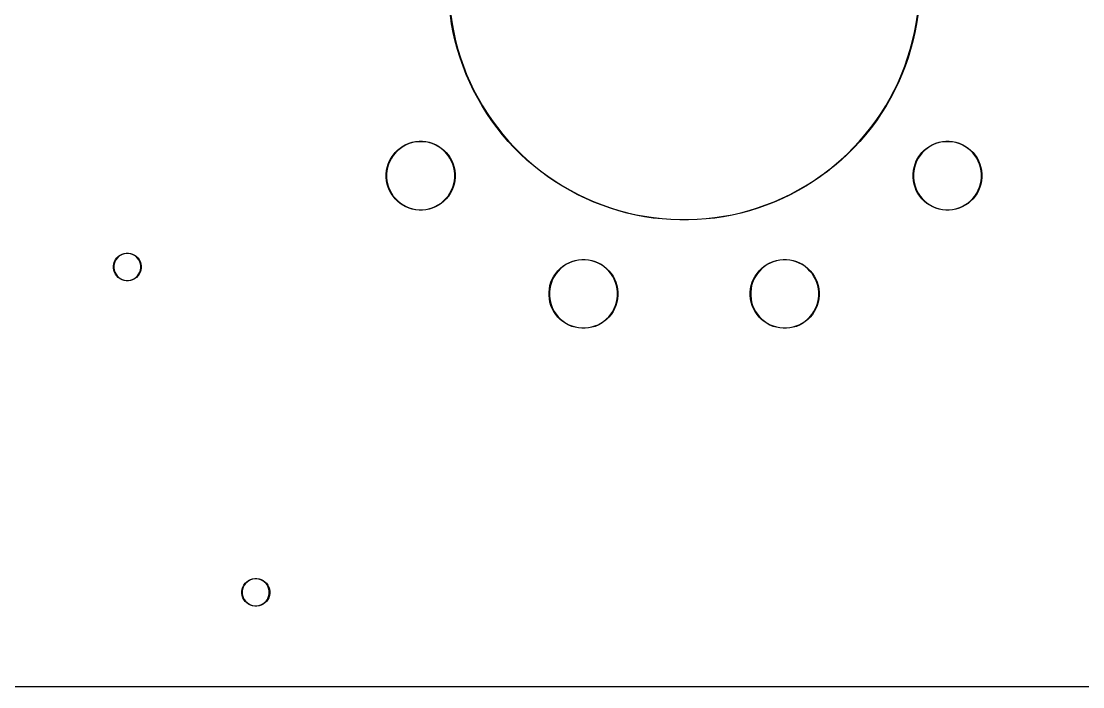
# Model space of a CAD drawing. Header units: millimetres. Extents: x 20 to 825, y -184 to -20.
# Drawn here: x 496.4 to 620.3, y -184 to -106.3 of the extents above; entities that cross this region are included whole.
import ezdxf

# ---------------------------------------------------------------- set-up
doc = ezdxf.new("R2010")
doc.units = ezdxf.units.MM
doc.layers.add('Edge.Cuts', color=254, linetype='CONTINUOUS', true_color=0xd0d2cd)

msp = doc.modelspace()

# ---------------------------------------------------------------- linework, layer by layer
at = {"layer": 'Edge.Cuts', "linetype": 'CONTINUOUS'}
for p, q in [((546.6139, -106.610609), (546.46048, -105.592733)), ((546.505289, -105.586834), (546.658457, -106.603038)), ((600.841543, -106.603038), (600.994711, -105.586834)), ((601.03952, -105.592733), (600.8861, -106.610609)), ((546.805273, -107.622036), (546.6139, -106.610609)), ((546.658457, -106.603038), (546.849515, -107.612805)), ((547.034329, -108.6256), (546.805273, -107.622036)), ((546.849515, -107.612805), (547.078196, -108.614721)), ((600.421804, -108.614721), (600.650485, -107.612805)), ((600.694727, -107.622036), (600.465671, -108.6256)), ((600.650485, -107.612805), (600.841543, -106.603038)), ((600.8861, -106.610609), (600.694727, -107.622036)), ((547.300751, -109.619897), (547.034329, -108.6256)), ((547.078196, -108.614721), (547.344179, -109.607386)), ((600.155821, -109.607386), (600.421804, -108.614721)), ((600.465671, -108.6256), (600.199249, -109.619897)), ((547.604164, -110.603538), (547.300751, -109.619897)), ((547.344179, -109.607386), (547.647094, -110.589411)), ((599.852906, -110.589411), (600.155821, -109.607386)), ((600.199249, -109.619897), (599.895836, -110.603538)), ((547.944144, -111.575146), (547.604164, -110.603538)), ((547.647094, -110.589411), (547.986516, -111.559424)), ((599.513484, -111.559424), (599.852906, -110.589411)), ((599.895836, -110.603538), (599.555856, -111.575146)), ((548.320216, -112.533361), (547.944144, -111.575146)), ((547.986516, -111.559424), (548.361971, -112.516066)), ((548.731854, -113.476846), (548.320216, -112.533361)), ((548.361971, -112.516066), (548.772933, -113.458001)), ((598.727067, -113.458001), (599.138029, -112.516066)), ((599.179784, -112.533361), (598.768146, -113.476846)), ((599.138029, -112.516066), (599.513484, -111.559424)), ((599.555856, -111.575146), (599.179784, -112.533361)), ((549.178482, -114.404278), (548.731854, -113.476846)), ((548.772933, -113.458001), (549.218827, -114.383911)), ((598.281173, -114.383911), (598.727067, -113.458001)), ((598.768146, -113.476846), (598.321518, -114.404278)), ((549.659475, -115.314362), (549.178482, -114.404278)), ((549.218827, -114.383911), (549.699031, -115.292501)), ((597.800969, -115.292501), (598.281173, -114.383911)), ((598.321518, -114.404278), (597.840525, -115.314362)), ((550.174162, -116.205825), (549.659475, -115.314362)), ((549.699031, -115.292501), (550.212872, -116.1825)), ((550.721821, -117.07742), (550.174162, -116.205825)), ((550.212872, -116.1825), (550.759632, -117.052663)), ((596.740368, -117.052663), (597.287128, -116.1825)), ((597.325838, -116.205825), (596.778179, -117.07742)), ((597.287128, -116.1825), (597.800969, -115.292501)), ((597.840525, -115.314362), (597.325838, -116.205825)), ((551.301687, -117.927927), (550.721821, -117.07742)), ((550.759632, -117.052663), (551.338546, -117.901774)), ((596.161454, -117.901774), (596.740368, -117.052663)), ((596.778179, -117.07742), (596.198313, -117.927927)), ((551.912949, -118.756158), (551.301687, -117.927927)), ((551.338546, -117.901774), (551.948805, -118.728645)), ((552.554753, -119.560954), (551.912949, -118.756158)), ((551.948805, -118.728645), (552.589554, -119.53212)), ((594.910446, -119.53212), (595.551195, -118.728645)), ((595.587051, -118.756158), (594.945247, -119.560954)), ((595.551195, -118.728645), (596.161454, -117.901774)), ((596.198313, -117.927927), (595.587051, -118.756158)), ((553.226199, -120.34119), (552.554753, -119.560954)), ((552.589554, -119.53212), (553.259899, -120.311074)), ((594.240101, -120.311074), (594.910446, -119.53212)), ((594.945247, -119.560954), (594.273801, -120.34119)), ((540.017672, -121.646975), (540.296975, -121.367672)), ((540.327334, -121.401167), (540.051167, -121.677334)), ((540.296975, -121.367672), (540.60231, -121.11709)), ((540.629239, -121.153399), (540.327334, -121.401167)), ((540.60231, -121.11709), (540.930736, -120.897642)), ((540.953977, -120.936417), (540.629239, -121.153399)), ((540.930736, -120.897642), (541.279091, -120.711443)), ((541.298419, -120.752309), (540.953977, -120.936417)), ((541.279091, -120.711443), (541.644018, -120.560285)), ((541.659248, -120.602849), (541.298419, -120.752309)), ((541.644018, -120.560285), (542.022005, -120.445624)), ((542.032989, -120.489475), (541.659248, -120.602849)), ((542.022005, -120.445624), (542.40941, -120.368565)), ((542.416043, -120.413281), (542.032989, -120.489475)), ((542.40941, -120.368565), (542.802503, -120.329848)), ((542.804721, -120.375), (542.416043, -120.413281)), ((542.802503, -120.329848), (543.197497, -120.329848)), ((543.195279, -120.375), (542.804721, -120.375)), ((543.583957, -120.413281), (543.195279, -120.375)), ((543.197497, -120.329848), (543.59059, -120.368565)), ((543.967011, -120.489475), (543.583957, -120.413281)), ((543.59059, -120.368565), (543.977995, -120.445624)), ((544.340752, -120.602849), (543.967011, -120.489475)), ((543.977995, -120.445624), (544.355982, -120.560285)), ((544.701581, -120.752309), (544.340752, -120.602849)), ((544.355982, -120.560285), (544.720909, -120.711443)), ((545.046023, -120.936417), (544.701581, -120.752309)), ((544.720909, -120.711443), (545.069264, -120.897642)), ((545.370761, -121.153399), (545.046023, -120.936417)), ((545.069264, -120.897642), (545.39769, -121.11709)), ((545.672666, -121.401167), (545.370761, -121.153399)), ((545.39769, -121.11709), (545.703025, -121.367672)), ((545.948833, -121.677334), (545.672666, -121.401167)), ((545.703025, -121.367672), (545.982328, -121.646975)), ((553.926351, -121.095773), (553.226199, -120.34119)), ((553.259899, -120.311074), (553.9589, -121.064419)), ((554.654227, -121.823649), (553.926351, -121.095773)), ((553.9589, -121.064419), (554.685581, -121.7911)), ((592.814419, -121.7911), (593.5411, -121.064419)), ((593.573649, -121.095773), (592.845773, -121.823649)), ((593.5411, -121.064419), (594.240101, -120.311074)), ((594.273801, -120.34119), (593.573649, -121.095773)), ((601.517672, -121.646975), (601.796975, -121.367672)), ((601.827334, -121.401167), (601.551167, -121.677334)), ((601.796975, -121.367672), (602.10231, -121.11709)), ((602.129239, -121.153399), (601.827334, -121.401167)), ((602.10231, -121.11709), (602.430736, -120.897642)), ((602.453977, -120.936417), (602.129239, -121.153399)), ((602.430736, -120.897642), (602.779091, -120.711443)), ((602.798419, -120.752309), (602.453977, -120.936417)), ((602.779091, -120.711443), (603.144018, -120.560285)), ((603.159248, -120.602849), (602.798419, -120.752309)), ((603.144018, -120.560285), (603.522005, -120.445624)), ((603.532989, -120.489475), (603.159248, -120.602849)), ((603.522005, -120.445624), (603.90941, -120.368565)), ((603.916043, -120.413281), (603.532989, -120.489475)), ((603.90941, -120.368565), (604.302503, -120.329848)), ((604.304721, -120.375), (603.916043, -120.413281)), ((604.302503, -120.329848), (604.697497, -120.329848)), ((604.695279, -120.375), (604.304721, -120.375)), ((605.083957, -120.413281), (604.695279, -120.375)), ((604.697497, -120.329848), (605.09059, -120.368565)), ((605.467011, -120.489475), (605.083957, -120.413281)), ((605.09059, -120.368565), (605.477995, -120.445624)), ((605.840752, -120.602849), (605.467011, -120.489475)), ((605.477995, -120.445624), (605.855982, -120.560285)), ((606.201581, -120.752309), (605.840752, -120.602849)), ((605.855982, -120.560285), (606.220909, -120.711443)), ((606.546023, -120.936417), (606.201581, -120.752309)), ((606.220909, -120.711443), (606.569264, -120.897642)), ((606.870761, -121.153399), (606.546023, -120.936417)), ((606.569264, -120.897642), (606.89769, -121.11709)), ((607.172666, -121.401167), (606.870761, -121.153399)), ((606.89769, -121.11709), (607.203025, -121.367672)), ((607.448833, -121.677334), (607.172666, -121.401167)), ((607.203025, -121.367672), (607.482328, -121.646975)), ((539.210285, -122.994018), (539.361443, -122.629091)), ((539.402309, -122.648419), (539.252849, -123.009248)), ((539.361443, -122.629091), (539.547642, -122.280736)), ((539.586417, -122.303977), (539.402309, -122.648419)), ((539.547642, -122.280736), (539.76709, -121.95231)), ((539.803399, -121.979239), (539.586417, -122.303977)), ((539.76709, -121.95231), (540.017672, -121.646975)), ((540.051167, -121.677334), (539.803399, -121.979239)), ((546.196601, -121.979239), (545.948833, -121.677334)), ((545.982328, -121.646975), (546.23291, -121.95231)), ((546.413583, -122.303977), (546.196601, -121.979239)), ((546.23291, -121.95231), (546.452358, -122.280736)), ((546.597691, -122.648419), (546.413583, -122.303977)), ((546.452358, -122.280736), (546.638557, -122.629091)), ((546.747151, -123.009248), (546.597691, -122.648419)), ((546.638557, -122.629091), (546.789715, -122.994018)), ((555.40881, -122.523801), (554.654227, -121.823649)), ((554.685581, -121.7911), (555.438926, -122.490101)), ((556.189046, -123.195247), (555.40881, -122.523801)), ((555.438926, -122.490101), (556.21788, -123.160446)), ((591.28212, -123.160446), (592.061074, -122.490101)), ((592.09119, -122.523801), (591.310954, -123.195247)), ((592.061074, -122.490101), (592.814419, -121.7911)), ((592.845773, -121.823649), (592.09119, -122.523801)), ((600.710285, -122.994018), (600.861443, -122.629091)), ((600.902309, -122.648419), (600.752849, -123.009248)), ((600.861443, -122.629091), (601.047642, -122.280736)), ((601.086417, -122.303977), (600.902309, -122.648419)), ((601.047642, -122.280736), (601.26709, -121.95231)), ((601.303399, -121.979239), (601.086417, -122.303977)), ((601.26709, -121.95231), (601.517672, -121.646975)), ((601.551167, -121.677334), (601.303399, -121.979239)), ((607.696601, -121.979239), (607.448833, -121.677334)), ((607.482328, -121.646975), (607.73291, -121.95231)), ((607.913583, -122.303977), (607.696601, -121.979239)), ((607.73291, -121.95231), (607.952358, -122.280736)), ((608.097691, -122.648419), (607.913583, -122.303977)), ((607.952358, -122.280736), (608.138557, -122.629091)), ((608.247151, -123.009248), (608.097691, -122.648419)), ((608.138557, -122.629091), (608.289715, -122.994018)), ((538.979848, -124.152503), (539.018565, -123.75941)), ((539.018565, -123.75941), (539.095624, -123.372005)), ((539.063281, -123.766043), (539.025, -124.154721)), ((539.139475, -123.382989), (539.063281, -123.766043)), ((539.095624, -123.372005), (539.210285, -122.994018)), ((539.252849, -123.009248), (539.139475, -123.382989)), ((546.860525, -123.382989), (546.747151, -123.009248)), ((546.789715, -122.994018), (546.904376, -123.372005)), ((546.936719, -123.766043), (546.860525, -123.382989)), ((546.904376, -123.372005), (546.981435, -123.75941)), ((546.975, -124.154721), (546.936719, -123.766043)), ((546.981435, -123.75941), (547.020152, -124.152503)), ((556.993842, -123.837051), (556.189046, -123.195247)), ((556.21788, -123.160446), (557.021355, -123.801195)), ((557.822073, -124.448313), (556.993842, -123.837051)), ((557.021355, -123.801195), (557.848226, -124.411454)), ((589.651774, -124.411454), (590.478645, -123.801195)), ((590.506158, -123.837051), (589.677927, -124.448313)), ((590.478645, -123.801195), (591.28212, -123.160446)), ((591.310954, -123.195247), (590.506158, -123.837051)), ((600.479848, -124.152503), (600.518565, -123.75941)), ((600.518565, -123.75941), (600.595624, -123.372005)), ((600.563281, -123.766043), (600.525, -124.154721)), ((600.639475, -123.382989), (600.563281, -123.766043)), ((600.595624, -123.372005), (600.710285, -122.994018)), ((600.752849, -123.009248), (600.639475, -123.382989)), ((608.360525, -123.382989), (608.247151, -123.009248)), ((608.289715, -122.994018), (608.404376, -123.372005)), ((608.436719, -123.766043), (608.360525, -123.382989)), ((608.404376, -123.372005), (608.481435, -123.75941)), ((608.475, -124.154721), (608.436719, -123.766043)), ((608.481435, -123.75941), (608.520152, -124.152503)), ((538.979848, -124.154721), (538.979848, -124.152503)), ((538.979848, -124.547497), (538.979848, -124.154721)), ((539.018565, -124.94059), (538.979848, -124.547497)), ((539.095624, -125.327995), (539.018565, -124.94059)), ((539.025, -124.154721), (539.025, -124.545279)), ((539.025, -124.545279), (539.063281, -124.933957)), ((539.063281, -124.933957), (539.139475, -125.317011)), ((546.860525, -125.317011), (546.936719, -124.933957)), ((546.981435, -124.94059), (546.904376, -125.327995)), ((546.936719, -124.933957), (546.975, -124.545279)), ((546.975, -124.545279), (546.975, -124.154721)), ((547.020152, -124.547497), (546.981435, -124.94059)), ((547.020152, -124.152503), (547.020152, -124.547497)), ((558.67258, -125.028179), (557.822073, -124.448313)), ((557.848226, -124.411454), (558.697337, -124.990368)), ((559.544175, -125.575838), (558.67258, -125.028179)), ((558.697337, -124.990368), (559.5675, -125.537128)), ((587.9325, -125.537128), (588.802663, -124.990368)), ((588.82742, -125.028179), (587.955825, -125.575838)), ((588.802663, -124.990368), (589.651774, -124.411454)), ((589.677927, -124.448313), (588.82742, -125.028179)), ((600.479848, -124.154721), (600.479848, -124.152503)), ((600.479848, -124.547497), (600.479848, -124.154721)), ((600.518565, -124.94059), (600.479848, -124.547497)), ((600.595624, -125.327995), (600.518565, -124.94059)), ((600.525, -124.154721), (600.525, -124.545279)), ((600.525, -124.545279), (600.563281, -124.933957)), ((600.563281, -124.933957), (600.639475, -125.317011)), ((608.360525, -125.317011), (608.436719, -124.933957)), ((608.481435, -124.94059), (608.404376, -125.327995)), ((608.436719, -124.933957), (608.475, -124.545279)), ((608.475, -124.545279), (608.475, -124.154721)), ((608.520152, -124.547497), (608.481435, -124.94059)), ((608.520152, -124.152503), (608.520152, -124.547497)), ((539.210285, -125.705982), (539.095624, -125.327995)), ((539.139475, -125.317011), (539.252849, -125.690752)), ((539.361443, -126.070909), (539.210285, -125.705982)), ((539.252849, -125.690752), (539.402309, -126.051581)), ((539.547642, -126.419264), (539.361443, -126.070909)), ((539.402309, -126.051581), (539.586417, -126.396023)), ((539.586417, -126.396023), (539.803399, -126.720761)), ((546.196601, -126.720761), (546.413583, -126.396023)), ((546.413583, -126.396023), (546.597691, -126.051581)), ((546.638557, -126.070909), (546.452358, -126.419264)), ((546.597691, -126.051581), (546.747151, -125.690752)), ((546.789715, -125.705982), (546.638557, -126.070909)), ((546.747151, -125.690752), (546.860525, -125.317011)), ((546.904376, -125.327995), (546.789715, -125.705982)), ((560.435638, -126.090525), (559.544175, -125.575838)), ((559.5675, -125.537128), (560.457499, -126.050969)), ((561.345722, -126.571518), (560.435638, -126.090525)), ((560.457499, -126.050969), (561.366089, -126.531173)), ((586.133911, -126.531173), (587.042501, -126.050969)), ((587.064362, -126.090525), (586.154278, -126.571518)), ((587.042501, -126.050969), (587.9325, -125.537128)), ((587.955825, -125.575838), (587.064362, -126.090525)), ((600.710285, -125.705982), (600.595624, -125.327995)), ((600.639475, -125.317011), (600.752849, -125.690752)), ((600.861443, -126.070909), (600.710285, -125.705982)), ((600.752849, -125.690752), (600.902309, -126.051581)), ((601.047642, -126.419264), (600.861443, -126.070909)), ((600.902309, -126.051581), (601.086417, -126.396023)), ((601.086417, -126.396023), (601.303399, -126.720761)), ((607.696601, -126.720761), (607.913583, -126.396023)), ((607.913583, -126.396023), (608.097691, -126.051581)), ((608.138557, -126.070909), (607.952358, -126.419264)), ((608.097691, -126.051581), (608.247151, -125.690752)), ((608.289715, -125.705982), (608.138557, -126.070909)), ((608.247151, -125.690752), (608.360525, -125.317011)), ((608.404376, -125.327995), (608.289715, -125.705982)), ((539.76709, -126.74769), (539.547642, -126.419264)), ((540.017672, -127.053025), (539.76709, -126.74769)), ((539.803399, -126.720761), (540.051167, -127.022666)), ((540.296975, -127.332328), (540.017672, -127.053025)), ((540.051167, -127.022666), (540.327334, -127.298833)), ((540.60231, -127.58291), (540.296975, -127.332328)), ((540.327334, -127.298833), (540.629239, -127.546601)), ((540.930736, -127.802358), (540.60231, -127.58291)), ((540.629239, -127.546601), (540.953977, -127.763583)), ((545.046023, -127.763583), (545.370761, -127.546601)), ((545.39769, -127.58291), (545.069264, -127.802358)), ((545.370761, -127.546601), (545.672666, -127.298833)), ((545.703025, -127.332328), (545.39769, -127.58291)), ((545.672666, -127.298833), (545.948833, -127.022666)), ((545.982328, -127.053025), (545.703025, -127.332328)), ((545.948833, -127.022666), (546.196601, -126.720761)), ((546.23291, -126.74769), (545.982328, -127.053025)), ((546.452358, -126.419264), (546.23291, -126.74769)), ((562.273154, -127.018146), (561.345722, -126.571518)), ((561.366089, -126.531173), (562.291999, -126.977067)), ((563.216639, -127.429784), (562.273154, -127.018146)), ((562.291999, -126.977067), (563.233934, -127.388029)), ((564.174854, -127.805856), (563.216639, -127.429784)), ((563.233934, -127.388029), (564.190576, -127.763484)), ((583.309424, -127.763484), (584.266066, -127.388029)), ((584.283361, -127.429784), (583.325146, -127.805856)), ((584.266066, -127.388029), (585.208001, -126.977067)), ((585.226846, -127.018146), (584.283361, -127.429784)), ((585.208001, -126.977067), (586.133911, -126.531173)), ((586.154278, -126.571518), (585.226846, -127.018146)), ((601.26709, -126.74769), (601.047642, -126.419264)), ((601.517672, -127.053025), (601.26709, -126.74769)), ((601.303399, -126.720761), (601.551167, -127.022666)), ((601.796975, -127.332328), (601.517672, -127.053025)), ((601.551167, -127.022666), (601.827334, -127.298833)), ((602.10231, -127.58291), (601.796975, -127.332328)), ((601.827334, -127.298833), (602.129239, -127.546601)), ((602.430736, -127.802358), (602.10231, -127.58291)), ((602.129239, -127.546601), (602.453977, -127.763583)), ((606.546023, -127.763583), (606.870761, -127.546601)), ((606.89769, -127.58291), (606.569264, -127.802358)), ((606.870761, -127.546601), (607.172666, -127.298833)), ((607.203025, -127.332328), (606.89769, -127.58291)), ((607.172666, -127.298833), (607.448833, -127.022666)), ((607.482328, -127.053025), (607.203025, -127.332328)), ((607.448833, -127.022666), (607.696601, -126.720761)), ((607.73291, -126.74769), (607.482328, -127.053025)), ((607.952358, -126.419264), (607.73291, -126.74769)), ((541.279091, -127.988557), (540.930736, -127.802358)), ((540.953977, -127.763583), (541.298419, -127.947691)), ((541.644018, -128.139715), (541.279091, -127.988557)), ((541.298419, -127.947691), (541.659248, -128.097151)), ((542.022005, -128.254376), (541.644018, -128.139715)), ((541.659248, -128.097151), (542.032989, -128.210525)), ((542.40941, -128.331435), (542.022005, -128.254376)), ((542.032989, -128.210525), (542.416043, -128.286719)), ((542.802503, -128.370152), (542.40941, -128.331435)), ((542.416043, -128.286719), (542.804721, -128.325)), ((543.197497, -128.370152), (542.802503, -128.370152)), ((542.804721, -128.325), (543.195279, -128.325)), ((543.195279, -128.325), (543.583957, -128.286719)), ((543.59059, -128.331435), (543.197497, -128.370152)), ((543.583957, -128.286719), (543.967011, -128.210525)), ((543.977995, -128.254376), (543.59059, -128.331435)), ((543.967011, -128.210525), (544.340752, -128.097151)), ((544.355982, -128.139715), (543.977995, -128.254376)), ((544.340752, -128.097151), (544.701581, -127.947691)), ((544.720909, -127.988557), (544.355982, -128.139715)), ((544.701581, -127.947691), (545.046023, -127.763583)), ((545.069264, -127.802358), (544.720909, -127.988557)), ((565.146462, -128.145836), (564.174854, -127.805856)), ((564.190576, -127.763484), (565.160589, -128.102906)), ((566.130103, -128.449249), (565.146462, -128.145836)), ((565.160589, -128.102906), (566.142614, -128.405821)), ((567.1244, -128.715671), (566.130103, -128.449249)), ((566.142614, -128.405821), (567.135279, -128.671804)), ((568.127964, -128.944727), (567.1244, -128.715671)), ((567.135279, -128.671804), (568.137195, -128.900485)), ((579.362805, -128.900485), (580.364721, -128.671804)), ((580.3756, -128.715671), (579.372036, -128.944727)), ((580.364721, -128.671804), (581.357386, -128.405821)), ((581.369897, -128.449249), (580.3756, -128.715671)), ((581.357386, -128.405821), (582.339411, -128.102906)), ((582.353538, -128.145836), (581.369897, -128.449249)), ((582.339411, -128.102906), (583.309424, -127.763484)), ((583.325146, -127.805856), (582.353538, -128.145836)), ((602.779091, -127.988557), (602.430736, -127.802358)), ((602.453977, -127.763583), (602.798419, -127.947691)), ((603.144018, -128.139715), (602.779091, -127.988557)), ((602.798419, -127.947691), (603.159248, -128.097151)), ((603.522005, -128.254376), (603.144018, -128.139715)), ((603.159248, -128.097151), (603.532989, -128.210525)), ((603.90941, -128.331435), (603.522005, -128.254376)), ((603.532989, -128.210525), (603.916043, -128.286719)), ((604.302503, -128.370152), (603.90941, -128.331435)), ((603.916043, -128.286719), (604.304721, -128.325)), ((604.697497, -128.370152), (604.302503, -128.370152)), ((604.304721, -128.325), (604.695279, -128.325)), ((604.695279, -128.325), (605.083957, -128.286719)), ((605.09059, -128.331435), (604.697497, -128.370152)), ((605.083957, -128.286719), (605.467011, -128.210525)), ((605.477995, -128.254376), (605.09059, -128.331435)), ((605.467011, -128.210525), (605.840752, -128.097151)), ((605.855982, -128.139715), (605.477995, -128.254376)), ((605.840752, -128.097151), (606.201581, -127.947691)), ((606.220909, -127.988557), (605.855982, -128.139715)), ((606.201581, -127.947691), (606.546023, -127.763583)), ((606.569264, -127.802358), (606.220909, -127.988557)), ((569.139391, -129.1361), (568.127964, -128.944727)), ((568.137195, -128.900485), (569.146962, -129.091543)), ((570.157267, -129.28952), (569.139391, -129.1361)), ((569.146962, -129.091543), (570.163166, -129.244711)), ((571.180167, -129.404773), (570.157267, -129.28952)), ((570.163166, -129.244711), (571.184386, -129.359775)), ((572.206661, -129.481698), (571.180167, -129.404773)), ((571.184386, -129.359775), (572.209195, -129.436574)), ((573.235314, -129.520188), (572.206661, -129.481698)), ((572.209195, -129.436574), (573.236159, -129.475)), ((574.264686, -129.520188), (573.235314, -129.520188)), ((573.236159, -129.475), (574.263841, -129.475)), ((574.263841, -129.475), (575.290805, -129.436574)), ((575.293339, -129.481698), (574.264686, -129.520188)), ((575.290805, -129.436574), (576.315614, -129.359775)), ((576.319833, -129.404773), (575.293339, -129.481698)), ((576.315614, -129.359775), (577.336834, -129.244711)), ((577.342733, -129.28952), (576.319833, -129.404773)), ((577.336834, -129.244711), (578.353038, -129.091543)), ((578.360609, -129.1361), (577.342733, -129.28952)), ((578.353038, -129.091543), (579.362805, -128.900485)), ((579.372036, -128.944727), (578.360609, -129.1361)), ((507.51434, -133.944647), (507.694647, -133.76434)), ((507.723957, -133.798657), (507.548657, -133.973957)), ((507.694647, -133.76434), (507.90094, -133.61446)), ((507.92452, -133.652939), (507.723957, -133.798657)), ((507.90094, -133.61446), (508.128139, -133.498696)), ((508.14541, -133.54039), (507.92452, -133.652939)), ((508.128139, -133.498696), (508.370651, -133.419899)), ((508.381187, -133.463782), (508.14541, -133.54039)), ((508.370651, -133.419899), (508.622504, -133.380009)), ((508.626045, -133.425), (508.381187, -133.463782)), ((508.622504, -133.380009), (508.877496, -133.380009)), ((508.873955, -133.425), (508.626045, -133.425)), ((509.118813, -133.463782), (508.873955, -133.425)), ((508.877496, -133.380009), (509.129349, -133.419899)), ((509.35459, -133.54039), (509.118813, -133.463782)), ((509.129349, -133.419899), (509.371861, -133.498696)), ((509.57548, -133.652939), (509.35459, -133.54039)), ((509.371861, -133.498696), (509.59906, -133.61446)), ((509.776043, -133.798657), (509.57548, -133.652939)), ((509.59906, -133.61446), (509.805353, -133.76434)), ((509.951343, -133.973957), (509.776043, -133.798657)), ((509.805353, -133.76434), (509.98566, -133.944647)), ((507.130009, -134.872504), (507.169899, -134.620651)), ((507.130009, -134.876045), (507.130009, -134.872504)), ((507.130009, -135.127496), (507.130009, -134.876045)), ((507.169899, -134.620651), (507.248696, -134.378139)), ((507.213782, -134.631187), (507.175, -134.876045)), ((507.175, -134.876045), (507.175, -135.123955)), ((507.29039, -134.39541), (507.213782, -134.631187)), ((507.248696, -134.378139), (507.36446, -134.15094)), ((507.402939, -134.17452), (507.29039, -134.39541)), ((507.36446, -134.15094), (507.51434, -133.944647)), ((507.548657, -133.973957), (507.402939, -134.17452)), ((510.097061, -134.17452), (509.951343, -133.973957)), ((509.98566, -133.944647), (510.13554, -134.15094)), ((510.20961, -134.39541), (510.097061, -134.17452)), ((510.13554, -134.15094), (510.251304, -134.378139)), ((510.286218, -134.631187), (510.20961, -134.39541)), ((510.251304, -134.378139), (510.330101, -134.620651)), ((510.325, -134.876045), (510.286218, -134.631187)), ((510.325, -135.123955), (510.325, -134.876045)), ((510.330101, -134.620651), (510.369991, -134.872504)), ((510.369991, -134.872504), (510.369991, -135.127496)), ((559.296975, -135.167672), (559.60231, -134.91709)), ((559.629239, -134.953399), (559.327334, -135.201167)), ((559.60231, -134.91709), (559.930736, -134.697642)), ((559.953977, -134.736417), (559.629239, -134.953399)), ((559.930736, -134.697642), (560.279091, -134.511443)), ((560.298419, -134.552309), (559.953977, -134.736417)), ((560.279091, -134.511443), (560.644018, -134.360285)), ((560.659248, -134.402849), (560.298419, -134.552309)), ((560.644018, -134.360285), (561.022005, -134.245624)), ((561.032989, -134.289475), (560.659248, -134.402849)), ((561.022005, -134.245624), (561.40941, -134.168565)), ((561.416043, -134.213281), (561.032989, -134.289475)), ((561.40941, -134.168565), (561.802503, -134.129848)), ((561.804721, -134.175), (561.416043, -134.213281)), ((561.802503, -134.129848), (562.197497, -134.129848)), ((562.195279, -134.175), (561.804721, -134.175)), ((562.583957, -134.213281), (562.195279, -134.175)), ((562.197497, -134.129848), (562.59059, -134.168565)), ((562.967011, -134.289475), (562.583957, -134.213281)), ((562.59059, -134.168565), (562.977995, -134.245624)), ((563.340752, -134.402849), (562.967011, -134.289475)), ((562.977995, -134.245624), (563.355982, -134.360285)), ((563.701581, -134.552309), (563.340752, -134.402849)), ((563.355982, -134.360285), (563.720909, -134.511443)), ((564.046023, -134.736417), (563.701581, -134.552309)), ((563.720909, -134.511443), (564.069264, -134.697642)), ((564.370761, -134.953399), (564.046023, -134.736417)), ((564.069264, -134.697642), (564.39769, -134.91709)), ((564.672666, -135.201167), (564.370761, -134.953399)), ((564.39769, -134.91709), (564.703025, -135.167672)), ((582.796975, -135.167672), (583.10231, -134.91709)), ((583.129239, -134.953399), (582.827334, -135.201167)), ((583.10231, -134.91709), (583.430736, -134.697642)), ((583.453977, -134.736417), (583.129239, -134.953399)), ((583.430736, -134.697642), (583.779091, -134.511443)), ((583.798419, -134.552309), (583.453977, -134.736417)), ((583.779091, -134.511443), (584.144018, -134.360285)), ((584.159248, -134.402849), (583.798419, -134.552309)), ((584.144018, -134.360285), (584.522005, -134.245624)), ((584.532989, -134.289475), (584.159248, -134.402849)), ((584.522005, -134.245624), (584.90941, -134.168565)), ((584.916043, -134.213281), (584.532989, -134.289475)), ((584.90941, -134.168565), (585.302503, -134.129848)), ((585.304721, -134.175), (584.916043, -134.213281)), ((585.302503, -134.129848), (585.697497, -134.129848)), ((585.695279, -134.175), (585.304721, -134.175)), ((586.083957, -134.213281), (585.695279, -134.175)), ((585.697497, -134.129848), (586.09059, -134.168565)), ((586.467011, -134.289475), (586.083957, -134.213281)), ((586.09059, -134.168565), (586.477995, -134.245624)), ((586.840752, -134.402849), (586.467011, -134.289475)), ((586.477995, -134.245624), (586.855982, -134.360285)), ((587.201581, -134.552309), (586.840752, -134.402849)), ((586.855982, -134.360285), (587.220909, -134.511443)), ((587.546023, -134.736417), (587.201581, -134.552309)), ((587.220909, -134.511443), (587.569264, -134.697642)), ((587.870761, -134.953399), (587.546023, -134.736417)), ((587.569264, -134.697642), (587.89769, -134.91709)), ((588.172666, -135.201167), (587.870761, -134.953399)), ((587.89769, -134.91709), (588.203025, -135.167672)), ((507.169899, -135.379349), (507.130009, -135.127496)), ((507.248696, -135.621861), (507.169899, -135.379349)), ((507.175, -135.123955), (507.213782, -135.368813)), ((507.213782, -135.368813), (507.29039, -135.60459)), ((507.36446, -135.84906), (507.248696, -135.621861)), ((507.29039, -135.60459), (507.402939, -135.82548)), ((507.51434, -136.055353), (507.36446, -135.84906)), ((507.402939, -135.82548), (507.548657, -136.026043)), ((507.694647, -136.23566), (507.51434, -136.055353)), ((507.548657, -136.026043), (507.723957, -136.201343)), ((507.90094, -136.38554), (507.694647, -136.23566)), ((507.723957, -136.201343), (507.92452, -136.347061)), ((509.57548, -136.347061), (509.776043, -136.201343)), ((509.805353, -136.23566), (509.59906, -136.38554)), ((509.776043, -136.201343), (509.951343, -136.026043)), ((509.98566, -136.055353), (509.805353, -136.23566)), ((509.951343, -136.026043), (510.097061, -135.82548)), ((510.13554, -135.84906), (509.98566, -136.055353)), ((510.097061, -135.82548), (510.20961, -135.60459)), ((510.251304, -135.621861), (510.13554, -135.84906)), ((510.20961, -135.60459), (510.286218, -135.368813)), ((510.330101, -135.379349), (510.251304, -135.621861)), ((510.286218, -135.368813), (510.325, -135.123955)), ((510.369991, -135.127496), (510.330101, -135.379349)), ((558.361443, -136.429091), (558.547642, -136.080736)), ((558.586417, -136.103977), (558.402309, -136.448419)), ((558.547642, -136.080736), (558.76709, -135.75231)), ((558.803399, -135.779239), (558.586417, -136.103977)), ((558.76709, -135.75231), (559.017672, -135.446975)), ((559.051167, -135.477334), (558.803399, -135.779239)), ((559.017672, -135.446975), (559.296975, -135.167672)), ((559.327334, -135.201167), (559.051167, -135.477334)), ((564.948833, -135.477334), (564.672666, -135.201167)), ((564.703025, -135.167672), (564.982328, -135.446975)), ((565.196601, -135.779239), (564.948833, -135.477334)), ((564.982328, -135.446975), (565.23291, -135.75231)), ((565.413583, -136.103977), (565.196601, -135.779239)), ((565.23291, -135.75231), (565.452358, -136.080736)), ((565.597691, -136.448419), (565.413583, -136.103977)), ((565.452358, -136.080736), (565.638557, -136.429091)), ((581.861443, -136.429091), (582.047642, -136.080736)), ((582.086417, -136.103977), (581.902309, -136.448419)), ((582.047642, -136.080736), (582.26709, -135.75231)), ((582.303399, -135.779239), (582.086417, -136.103977)), ((582.26709, -135.75231), (582.517672, -135.446975)), ((582.551167, -135.477334), (582.303399, -135.779239)), ((582.517672, -135.446975), (582.796975, -135.167672)), ((582.827334, -135.201167), (582.551167, -135.477334)), ((588.448833, -135.477334), (588.172666, -135.201167)), ((588.203025, -135.167672), (588.482328, -135.446975)), ((588.696601, -135.779239), (588.448833, -135.477334)), ((588.482328, -135.446975), (588.73291, -135.75231)), ((588.913583, -136.103977), (588.696601, -135.779239)), ((588.73291, -135.75231), (588.952358, -136.080736)), ((589.097691, -136.448419), (588.913583, -136.103977)), ((588.952358, -136.080736), (589.138557, -136.429091)), ((508.128139, -136.501304), (507.90094, -136.38554)), ((507.92452, -136.347061), (508.14541, -136.45961)), ((508.370651, -136.580101), (508.128139, -136.501304)), ((508.14541, -136.45961), (508.381187, -136.536218)), ((508.622504, -136.619991), (508.370651, -136.580101)), ((508.381187, -136.536218), (508.626045, -136.575)), ((508.877496, -136.619991), (508.622504, -136.619991)), ((508.626045, -136.575), (508.873955, -136.575)), ((508.873955, -136.575), (509.118813, -136.536218)), ((509.129349, -136.580101), (508.877496, -136.619991)), ((509.118813, -136.536218), (509.35459, -136.45961)), ((509.371861, -136.501304), (509.129349, -136.580101)), ((509.35459, -136.45961), (509.57548, -136.347061)), ((509.59906, -136.38554), (509.371861, -136.501304)), ((557.979848, -137.952503), (558.018565, -137.55941)), ((558.018565, -137.55941), (558.095624, -137.172005)), ((558.063281, -137.566043), (558.025, -137.954721)), ((558.139475, -137.182989), (558.063281, -137.566043)), ((558.095624, -137.172005), (558.210285, -136.794018)), ((558.252849, -136.809248), (558.139475, -137.182989)), ((558.210285, -136.794018), (558.361443, -136.429091)), ((558.402309, -136.448419), (558.252849, -136.809248)), ((565.747151, -136.809248), (565.597691, -136.448419)), ((565.638557, -136.429091), (565.789715, -136.794018)), ((565.860525, -137.182989), (565.747151, -136.809248)), ((565.789715, -136.794018), (565.904376, -137.172005)), ((565.936719, -137.566043), (565.860525, -137.182989)), ((565.904376, -137.172005), (565.981435, -137.55941)), ((565.975, -137.954721), (565.936719, -137.566043)), ((565.981435, -137.55941), (566.020152, -137.952503)), ((581.479848, -137.952503), (581.518565, -137.55941)), ((581.518565, -137.55941), (581.595624, -137.172005)), ((581.563281, -137.566043), (581.525, -137.954721)), ((581.639475, -137.182989), (581.563281, -137.566043)), ((581.595624, -137.172005), (581.710285, -136.794018)), ((581.752849, -136.809248), (581.639475, -137.182989)), ((581.710285, -136.794018), (581.861443, -136.429091)), ((581.902309, -136.448419), (581.752849, -136.809248)), ((589.247151, -136.809248), (589.097691, -136.448419)), ((589.138557, -136.429091), (589.289715, -136.794018)), ((589.360525, -137.182989), (589.247151, -136.809248)), ((589.289715, -136.794018), (589.404376, -137.172005)), ((589.436719, -137.566043), (589.360525, -137.182989)), ((589.404376, -137.172005), (589.481435, -137.55941)), ((589.475, -137.954721), (589.436719, -137.566043)), ((589.481435, -137.55941), (589.520152, -137.952503)), ((557.979848, -137.954721), (557.979848, -137.952503)), ((557.979848, -138.347497), (557.979848, -137.954721)), ((558.018565, -138.74059), (557.979848, -138.347497)), ((558.095624, -139.127995), (558.018565, -138.74059)), ((558.025, -137.954721), (558.025, -138.345279)), ((558.025, -138.345279), (558.063281, -138.733957)), ((558.063281, -138.733957), (558.139475, -139.117011)), ((565.860525, -139.117011), (565.936719, -138.733957)), ((565.981435, -138.74059), (565.904376, -139.127995)), ((565.936719, -138.733957), (565.975, -138.345279)), ((565.975, -138.345279), (565.975, -137.954721)), ((566.020152, -138.347497), (565.981435, -138.74059)), ((566.020152, -137.952503), (566.020152, -138.347497)), ((581.479848, -137.954721), (581.479848, -137.952503)), ((581.479848, -138.347497), (581.479848, -137.954721)), ((581.518565, -138.74059), (581.479848, -138.347497)), ((581.595624, -139.127995), (581.518565, -138.74059)), ((581.525, -137.954721), (581.525, -138.345279)), ((581.525, -138.345279), (581.563281, -138.733957)), ((581.563281, -138.733957), (581.639475, -139.117011)), ((589.360525, -139.117011), (589.436719, -138.733957)), ((589.481435, -138.74059), (589.404376, -139.127995)), ((589.436719, -138.733957), (589.475, -138.345279)), ((589.475, -138.345279), (589.475, -137.954721)), ((589.520152, -138.347497), (589.481435, -138.74059)), ((589.520152, -137.952503), (589.520152, -138.347497)), ((558.210285, -139.505982), (558.095624, -139.127995)), ((558.139475, -139.117011), (558.252849, -139.490752)), ((558.361443, -139.870909), (558.210285, -139.505982)), ((558.252849, -139.490752), (558.402309, -139.851581)), ((558.547642, -140.219264), (558.361443, -139.870909)), ((558.402309, -139.851581), (558.586417, -140.196023)), ((565.413583, -140.196023), (565.597691, -139.851581)), ((565.638557, -139.870909), (565.452358, -140.219264)), ((565.597691, -139.851581), (565.747151, -139.490752)), ((565.789715, -139.505982), (565.638557, -139.870909)), ((565.747151, -139.490752), (565.860525, -139.117011)), ((565.904376, -139.127995), (565.789715, -139.505982)), ((581.710285, -139.505982), (581.595624, -139.127995)), ((581.639475, -139.117011), (581.752849, -139.490752)), ((581.861443, -139.870909), (581.710285, -139.505982)), ((581.752849, -139.490752), (581.902309, -139.851581)), ((582.047642, -140.219264), (581.861443, -139.870909)), ((581.902309, -139.851581), (582.086417, -140.196023)), ((588.913583, -140.196023), (589.097691, -139.851581)), ((589.138557, -139.870909), (588.952358, -140.219264)), ((589.097691, -139.851581), (589.247151, -139.490752)), ((589.289715, -139.505982), (589.138557, -139.870909)), ((589.247151, -139.490752), (589.360525, -139.117011)), ((589.404376, -139.127995), (589.289715, -139.505982)), ((558.76709, -140.54769), (558.547642, -140.219264)), ((558.586417, -140.196023), (558.803399, -140.520761)), ((559.017672, -140.853025), (558.76709, -140.54769)), ((558.803399, -140.520761), (559.051167, -140.822666)), ((559.296975, -141.132328), (559.017672, -140.853025)), ((559.051167, -140.822666), (559.327334, -141.098833)), ((559.60231, -141.38291), (559.296975, -141.132328)), ((559.327334, -141.098833), (559.629239, -141.346601)), ((564.370761, -141.346601), (564.672666, -141.098833)), ((564.703025, -141.132328), (564.39769, -141.38291)), ((564.672666, -141.098833), (564.948833, -140.822666)), ((564.982328, -140.853025), (564.703025, -141.132328)), ((564.948833, -140.822666), (565.196601, -140.520761)), ((565.23291, -140.54769), (564.982328, -140.853025)), ((565.196601, -140.520761), (565.413583, -140.196023)), ((565.452358, -140.219264), (565.23291, -140.54769)), ((582.26709, -140.54769), (582.047642, -140.219264)), ((582.086417, -140.196023), (582.303399, -140.520761)), ((582.517672, -140.853025), (582.26709, -140.54769)), ((582.303399, -140.520761), (582.551167, -140.822666)), ((582.796975, -141.132328), (582.517672, -140.853025)), ((582.551167, -140.822666), (582.827334, -141.098833)), ((583.10231, -141.38291), (582.796975, -141.132328)), ((582.827334, -141.098833), (583.129239, -141.346601)), ((587.870761, -141.346601), (588.172666, -141.098833)), ((588.203025, -141.132328), (587.89769, -141.38291)), ((588.172666, -141.098833), (588.448833, -140.822666)), ((588.482328, -140.853025), (588.203025, -141.132328)), ((588.448833, -140.822666), (588.696601, -140.520761)), ((588.73291, -140.54769), (588.482328, -140.853025)), ((588.696601, -140.520761), (588.913583, -140.196023)), ((588.952358, -140.219264), (588.73291, -140.54769)), ((559.930736, -141.602358), (559.60231, -141.38291)), ((559.629239, -141.346601), (559.953977, -141.563583)), ((560.279091, -141.788557), (559.930736, -141.602358)), ((559.953977, -141.563583), (560.298419, -141.747691)), ((560.644018, -141.939715), (560.279091, -141.788557)), ((560.298419, -141.747691), (560.659248, -141.897151)), ((561.022005, -142.054376), (560.644018, -141.939715)), ((560.659248, -141.897151), (561.032989, -142.010525)), ((561.40941, -142.131435), (561.022005, -142.054376)), ((561.032989, -142.010525), (561.416043, -142.086719)), ((561.802503, -142.170152), (561.40941, -142.131435)), ((561.416043, -142.086719), (561.804721, -142.125)), ((562.197497, -142.170152), (561.802503, -142.170152)), ((561.804721, -142.125), (562.195279, -142.125)), ((562.195279, -142.125), (562.583957, -142.086719)), ((562.59059, -142.131435), (562.197497, -142.170152)), ((562.583957, -142.086719), (562.967011, -142.010525)), ((562.977995, -142.054376), (562.59059, -142.131435)), ((562.967011, -142.010525), (563.340752, -141.897151)), ((563.355982, -141.939715), (562.977995, -142.054376)), ((563.340752, -141.897151), (563.701581, -141.747691)), ((563.720909, -141.788557), (563.355982, -141.939715)), ((563.701581, -141.747691), (564.046023, -141.563583)), ((564.069264, -141.602358), (563.720909, -141.788557)), ((564.046023, -141.563583), (564.370761, -141.346601)), ((564.39769, -141.38291), (564.069264, -141.602358)), ((583.430736, -141.602358), (583.10231, -141.38291)), ((583.129239, -141.346601), (583.453977, -141.563583)), ((583.779091, -141.788557), (583.430736, -141.602358)), ((583.453977, -141.563583), (583.798419, -141.747691)), ((584.144018, -141.939715), (583.779091, -141.788557)), ((583.798419, -141.747691), (584.159248, -141.897151)), ((584.522005, -142.054376), (584.144018, -141.939715)), ((584.159248, -141.897151), (584.532989, -142.010525)), ((584.90941, -142.131435), (584.522005, -142.054376)), ((584.532989, -142.010525), (584.916043, -142.086719)), ((585.302503, -142.170152), (584.90941, -142.131435)), ((584.916043, -142.086719), (585.304721, -142.125)), ((585.697497, -142.170152), (585.302503, -142.170152)), ((585.304721, -142.125), (585.695279, -142.125)), ((585.695279, -142.125), (586.083957, -142.086719)), ((586.09059, -142.131435), (585.697497, -142.170152)), ((586.083957, -142.086719), (586.467011, -142.010525)), ((586.477995, -142.054376), (586.09059, -142.131435)), ((586.467011, -142.010525), (586.840752, -141.897151)), ((586.855982, -141.939715), (586.477995, -142.054376)), ((586.840752, -141.897151), (587.201581, -141.747691)), ((587.220909, -141.788557), (586.855982, -141.939715)), ((587.201581, -141.747691), (587.546023, -141.563583)), ((587.569264, -141.602358), (587.220909, -141.788557)), ((587.546023, -141.563583), (587.870761, -141.346601)), ((587.89769, -141.38291), (587.569264, -141.602358)), ((522.248696, -172.378139), (522.36446, -172.15094)), ((522.402939, -172.17452), (522.29039, -172.39541)), ((522.36446, -172.15094), (522.51434, -171.944647)), ((522.548657, -171.973957), (522.402939, -172.17452)), ((522.51434, -171.944647), (522.694647, -171.76434)), ((522.723957, -171.798657), (522.548657, -171.973957)), ((522.694647, -171.76434), (522.90094, -171.61446)), ((522.92452, -171.652939), (522.723957, -171.798657)), ((522.90094, -171.61446), (523.128139, -171.498696)), ((523.14541, -171.54039), (522.92452, -171.652939)), ((523.128139, -171.498696), (523.370651, -171.419899)), ((523.381187, -171.463782), (523.14541, -171.54039)), ((523.370651, -171.419899), (523.622504, -171.380009)), ((523.626045, -171.425), (523.381187, -171.463782)), ((523.622504, -171.380009), (523.877496, -171.380009)), ((523.873955, -171.425), (523.626045, -171.425)), ((524.118813, -171.463782), (523.873955, -171.425)), ((523.877496, -171.380009), (524.129349, -171.419899)), ((524.35459, -171.54039), (524.118813, -171.463782)), ((524.129349, -171.419899), (524.371861, -171.498696)), ((524.57548, -171.652939), (524.35459, -171.54039)), ((524.371861, -171.498696), (524.59906, -171.61446)), ((524.776043, -171.798657), (524.57548, -171.652939)), ((524.59906, -171.61446), (524.805353, -171.76434)), ((524.951343, -171.973957), (524.776043, -171.798657)), ((524.805353, -171.76434), (524.98566, -171.944647)), ((525.097061, -172.17452), (524.951343, -171.973957)), ((524.98566, -171.944647), (525.13554, -172.15094)), ((525.20961, -172.39541), (525.097061, -172.17452)), ((525.13554, -172.15094), (525.251304, -172.378139)), ((522.130009, -172.872504), (522.169899, -172.620651)), ((522.130009, -172.876045), (522.130009, -172.872504)), ((522.130009, -173.127496), (522.130009, -172.876045)), ((522.169899, -173.379349), (522.130009, -173.127496)), ((522.169899, -172.620651), (522.248696, -172.378139)), ((522.248696, -173.621861), (522.169899, -173.379349)), ((522.213782, -172.631187), (522.175, -172.876045)), ((522.175, -172.876045), (522.175, -173.123955)), ((522.175, -173.123955), (522.213782, -173.368813)), ((522.29039, -172.39541), (522.213782, -172.631187)), ((522.213782, -173.368813), (522.29039, -173.60459)), ((525.286218, -172.631187), (525.20961, -172.39541)), ((525.20961, -173.60459), (525.286218, -173.368813)), ((525.251304, -172.378139), (525.330101, -172.620651)), ((525.330101, -173.379349), (525.251304, -173.621861)), ((525.325, -172.876045), (525.286218, -172.631187)), ((525.286218, -173.368813), (525.325, -173.123955)), ((525.325, -173.123955), (525.325, -172.876045)), ((525.330101, -172.620651), (525.369991, -172.872504)), ((525.369991, -173.127496), (525.330101, -173.379349)), ((525.369991, -172.872504), (525.369991, -173.127496)), ((522.36446, -173.84906), (522.248696, -173.621861)), ((522.29039, -173.60459), (522.402939, -173.82548)), ((522.51434, -174.055353), (522.36446, -173.84906)), ((522.402939, -173.82548), (522.548657, -174.026043)), ((522.694647, -174.23566), (522.51434, -174.055353)), ((522.548657, -174.026043), (522.723957, -174.201343)), ((522.90094, -174.38554), (522.694647, -174.23566)), ((522.723957, -174.201343), (522.92452, -174.347061)), ((523.128139, -174.501304), (522.90094, -174.38554)), ((522.92452, -174.347061), (523.14541, -174.45961)), ((523.370651, -174.580101), (523.128139, -174.501304)), ((523.14541, -174.45961), (523.381187, -174.536218)), ((523.622504, -174.619991), (523.370651, -174.580101)), ((523.381187, -174.536218), (523.626045, -174.575)), ((523.877496, -174.619991), (523.622504, -174.619991)), ((523.626045, -174.575), (523.873955, -174.575)), ((523.873955, -174.575), (524.118813, -174.536218)), ((524.129349, -174.580101), (523.877496, -174.619991)), ((524.118813, -174.536218), (524.35459, -174.45961)), ((524.371861, -174.501304), (524.129349, -174.580101)), ((524.35459, -174.45961), (524.57548, -174.347061)), ((524.59906, -174.38554), (524.371861, -174.501304)), ((524.57548, -174.347061), (524.776043, -174.201343)), ((524.805353, -174.23566), (524.59906, -174.38554)), ((524.776043, -174.201343), (524.951343, -174.026043)), ((524.98566, -174.055353), (524.805353, -174.23566)), ((524.951343, -174.026043), (525.097061, -173.82548)), ((525.13554, -173.84906), (524.98566, -174.055353)), ((525.097061, -173.82548), (525.20961, -173.60459)), ((525.251304, -173.621861), (525.13554, -173.84906)), ((825, -184.025), (20, -184.025)), ((20.025, -183.975), (824.975, -183.975))]:
    msp.add_line(p, q, dxfattribs=at)

doc.saveas('drawing.dxf')
